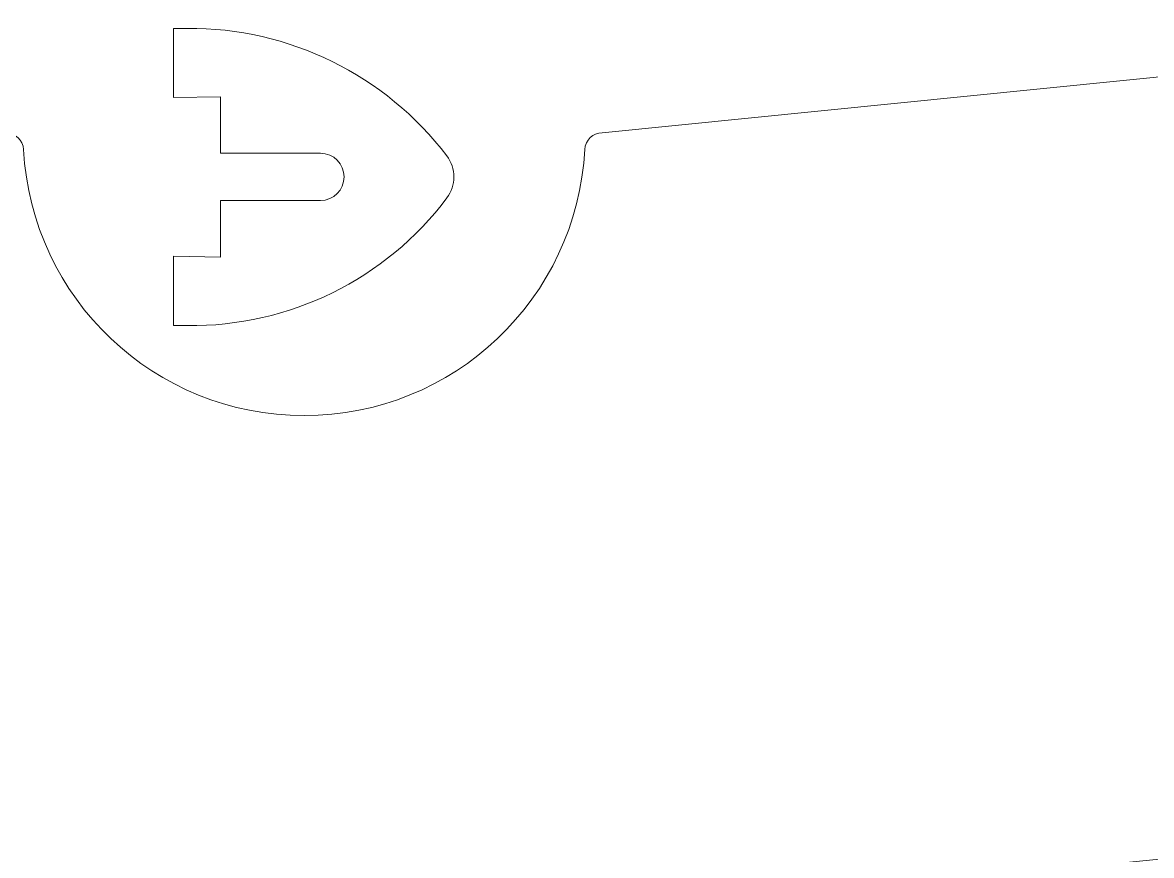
# Model space of a CAD drawing. Header units: millimetres. Extents: x -143 to 143, y -129 to 129.
# Drawn here: x -50.2 to 18.7, y 77.3 to 128.1 of the extents above; entities that cross this region are included whole.
import ezdxf

# ---------------------------------------------------------------- set-up
doc = ezdxf.new("R2010")
doc.units = ezdxf.units.MM
doc.header["$MEASUREMENT"] = 0
doc.layers.add('Camada 1', color=7, linetype='Continuous')

msp = doc.modelspace()

# ---------------------------------------------------------------- linework, layer by layer
at = {"layer": 'Camada 1', "color": 250, "lineweight": 9}
for points, knots in [([(-118.588, 80.3927), (-131.655, 80.3947), (-142.2903, 90.9051), (-142.4465, 103.971), (-142.4465, 103.971), (-142.6029, 117.037), (-132.2219, 127.7986), (-119.1589, 128.1132), (-119.1589, 128.1132), (-118.8244, 128.1274), (-118.4895, 128.1344), (-118.1547, 128.1343), (-118.1547, 128.1343), (-118.1547, 128.1343), (-109.8511, 127.2996), (-109.8511, 127.2996), (-109.8511, 127.2996), (-109.3645, 127.2538), (-108.9888, 126.8468), (-108.9888, 126.3581), (-108.9888, 126.3581), (-108.9888, 126.3581), (-108.9915, 105.9439), (-108.9915, 105.9439), (-108.9915, 105.9439), (-108.9915, 105.1477), (-108.3452, 104.5025), (-107.5489, 104.5027), (-107.5489, 104.5027), (-106.7528, 104.5029), (-106.1071, 105.1484), (-106.1071, 105.9447), (-106.1071, 105.9447), (-106.1071, 105.9447), (-106.1045, 125.8638), (-106.1045, 125.8638), (-106.1045, 125.8638), (-106.1045, 126.1346), (-105.9898, 126.3927), (-105.7889, 126.5743), (-105.7889, 126.5743), (-105.588, 126.756), (-105.3197, 126.8442), (-105.0502, 126.817), (-105.0502, 126.817), (-105.0502, 126.817), (-51.1757, 121.3983), (-51.1757, 121.3983), (-51.1757, 121.3983), (-50.6059, 121.3973), (-50.1372, 120.9497), (-50.1098, 120.3807), (-50.1098, 120.3807), (-49.629, 111.2699), (-42.1009, 104.1297), (-32.9775, 104.1311), (-32.9775, 104.1311), (-23.8543, 104.1326), (-16.3284, 111.2751), (-15.8505, 120.386), (-15.8505, 120.386), (-15.8216, 120.9548), (-15.352, 121.4011), (-14.7825, 121.4012), (-14.7825, 121.4012), (-14.7825, 121.4012), (39.095, 126.817), (39.095, 126.817), (39.095, 126.817), (39.3645, 126.8442), (39.6328, 126.756), (39.8336, 126.5743), (39.8336, 126.5743), (40.0345, 126.3927), (40.1492, 126.1345), (40.1492, 125.8637), (40.1492, 125.8637), (40.1492, 125.8637), (40.1519, 105.9447), (40.1519, 105.9447), (40.1519, 105.9447), (40.1519, 105.1485), (40.7974, 104.5029), (41.5937, 104.5027), (41.5937, 104.5027), (42.3899, 104.5025), (43.0363, 105.1477), (43.0363, 105.9439), (43.0363, 105.9439), (43.0363, 105.9439), (43.0336, 126.3581), (43.0336, 126.3581), (43.0336, 126.3581), (43.0336, 126.8469), (43.4092, 127.2537), (43.8958, 127.2996), (43.8958, 127.2996), (43.8958, 127.2996), (52.1995, 128.1344), (52.1995, 128.1344), (52.1995, 128.1344), (52.5344, 128.1344), (52.8691, 128.1273), (53.2037, 128.1132), (53.2037, 128.1132), (66.2666, 127.7986), (76.6476, 117.0369), (76.4913, 103.971), (76.4913, 103.971), (76.335, 90.9051), (65.6997, 80.3947), (52.6329, 80.3927), (52.6329, 80.3927), (52.6329, 80.3927), (-32.9775, 71.7871), (-32.9775, 71.7871), (-32.9775, 71.7871), (-32.9775, 71.7871), (-118.588, 80.3927), (-118.588, 80.3927)], [0, 0, 0, 0, 0.0322581, 0.0322581, 0.0322581, 0.0322581, 0.0645161, 0.0645161, 0.0645161, 0.0645161, 0.0967742, 0.0967742, 0.0967742, 0.0967742, 0.1290323, 0.1290323, 0.1290323, 0.1290323, 0.1612903, 0.1612903, 0.1612903, 0.1612903, 0.1935484, 0.1935484, 0.1935484, 0.1935484, 0.2258065, 0.2258065, 0.2258065, 0.2258065, 0.2580645, 0.2580645, 0.2580645, 0.2580645, 0.2903226, 0.2903226, 0.2903226, 0.2903226, 0.3225806, 0.3225806, 0.3225806, 0.3225806, 0.3548387, 0.3548387, 0.3548387, 0.3548387, 0.3870968, 0.3870968, 0.3870968, 0.3870968, 0.4193548, 0.4193548, 0.4193548, 0.4193548, 0.4516129, 0.4516129, 0.4516129, 0.4516129, 0.483871, 0.483871, 0.483871, 0.483871, 0.516129, 0.516129, 0.516129, 0.516129, 0.5483871, 0.5483871, 0.5483871, 0.5483871, 0.5806452, 0.5806452, 0.5806452, 0.5806452, 0.6129032, 0.6129032, 0.6129032, 0.6129032, 0.6451613, 0.6451613, 0.6451613, 0.6451613, 0.6774194, 0.6774194, 0.6774194, 0.6774194, 0.7096774, 0.7096774, 0.7096774, 0.7096774, 0.7419355, 0.7419355, 0.7419355, 0.7419355, 0.7741935, 0.7741935, 0.7741935, 0.7741935, 0.8064516, 0.8064516, 0.8064516, 0.8064516, 0.8387097, 0.8387097, 0.8387097, 0.8387097, 0.8709677, 0.8709677, 0.8709677, 0.8709677, 0.9032258, 0.9032258, 0.9032258, 0.9032258, 0.9354839, 0.9354839, 0.9354839, 0.9354839, 1, 1, 1, 1]), ([(-40.9623, 109.6286), (-40.9623, 109.6286), (-40.9623, 113.8591), (-40.9623, 113.8591), (-40.9623, 113.8591), (-40.9623, 113.8591), (-38.0875, 113.8165), (-38.0875, 113.8165), (-38.0875, 113.8165), (-38.0875, 113.8165), (-38.0875, 117.2668), (-38.0875, 117.2668), (-38.0875, 117.2668), (-38.0875, 117.2668), (-31.9815, 117.2668), (-31.9815, 117.2668), (-31.9815, 117.2668), (-31.185, 117.2668), (-30.5394, 117.9125), (-30.5394, 118.709), (-30.5394, 118.709), (-30.5394, 119.5055), (-31.185, 120.1511), (-31.9815, 120.1511), (-31.9815, 120.1511), (-31.9815, 120.1511), (-38.0875, 120.1511), (-38.0875, 120.1511), (-38.0875, 120.1511), (-38.0875, 120.1511), (-38.0875, 123.5908), (-38.0875, 123.5908), (-38.0875, 123.5908), (-38.0875, 123.5908), (-40.9623, 123.5535), (-40.9623, 123.5535), (-40.9623, 123.5535), (-40.9623, 123.5535), (-40.9623, 127.7786), (-40.9623, 127.7786), (-40.9623, 127.7786), (-40.9623, 127.7786), (-40.1183, 127.7786), (-40.1183, 127.7786), (-40.1183, 127.7786), (-33.9018, 127.8263), (-28.0268, 124.9402), (-24.2651, 119.9909), (-24.2651, 119.9909), (-23.6953, 119.2311), (-23.6954, 118.1864), (-24.2655, 117.4267), (-24.2655, 117.4267), (-28.0002, 112.4494), (-33.8854, 109.5525), (-40.1076, 109.6285), (-40.1076, 109.6285), (-40.1076, 109.6285), (-40.9623, 109.6286), (-40.9623, 109.6286)], [0, 0, 0, 0, 0.0625, 0.0625, 0.0625, 0.0625, 0.125, 0.125, 0.125, 0.125, 0.1875, 0.1875, 0.1875, 0.1875, 0.25, 0.25, 0.25, 0.25, 0.3125, 0.3125, 0.3125, 0.3125, 0.375, 0.375, 0.375, 0.375, 0.4375, 0.4375, 0.4375, 0.4375, 0.5, 0.5, 0.5, 0.5, 0.5625, 0.5625, 0.5625, 0.5625, 0.625, 0.625, 0.625, 0.625, 0.6875, 0.6875, 0.6875, 0.6875, 0.75, 0.75, 0.75, 0.75, 0.8125, 0.8125, 0.8125, 0.8125, 0.875, 0.875, 0.875, 0.875, 1, 1, 1, 1])]:
    msp.add_open_spline(points, degree=3, knots=knots, dxfattribs=at)

doc.saveas('drawing.dxf')
